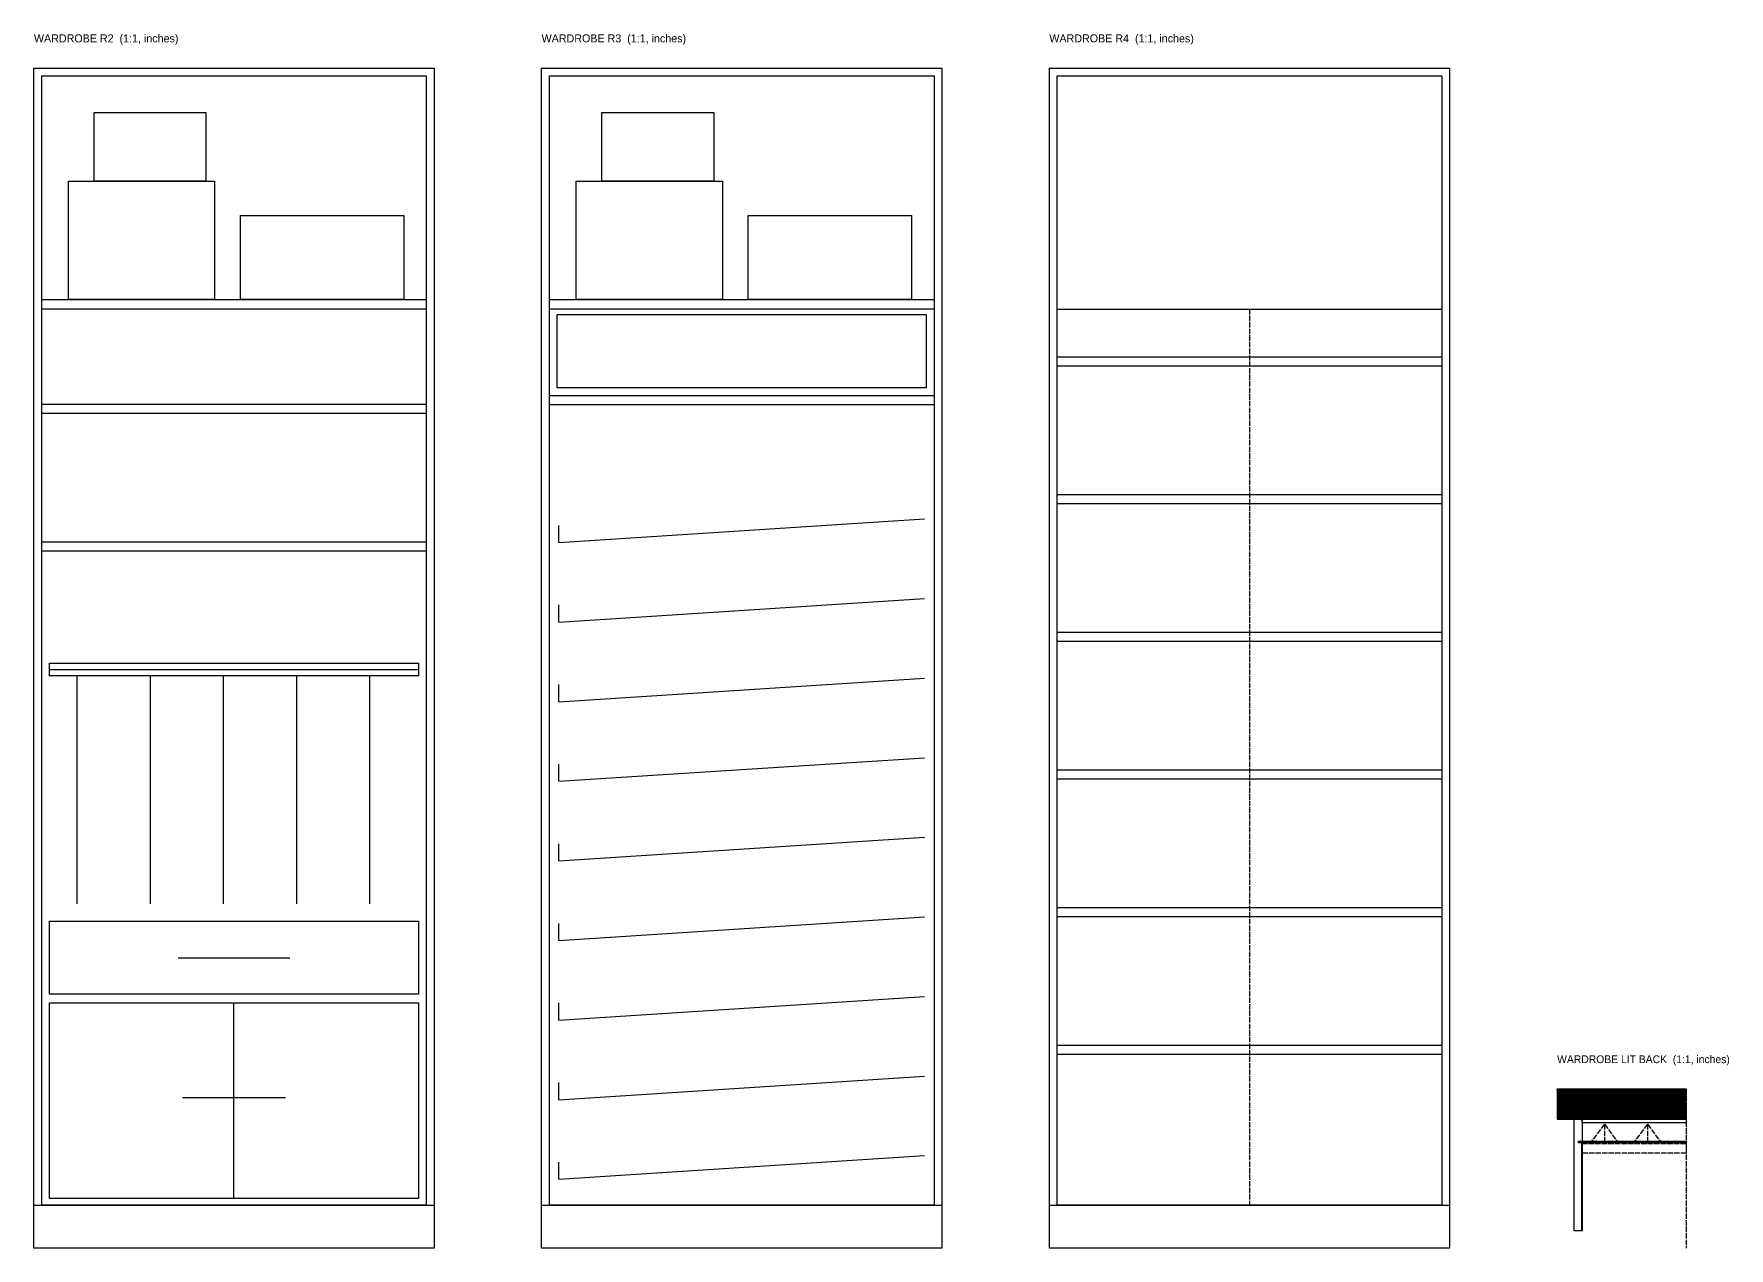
# Model space of a CAD drawing. Header units: inches. Extents: x 0 to 341, y -9 to 111.
# Drawn here: x 185.8 to 340.9, y 0 to 111.1 of the extents above; entities that cross this region are included whole.
import ezdxf

# ---------------------------------------------------------------- set-up
doc = ezdxf.new("R2010")
doc.units = ezdxf.units.IN
doc.header["$MEASUREMENT"] = 0
doc.linetypes.add('DASHED', pattern=[0.6, 0.5, -0.1])
for name, color, linetype in [('Wardrobe lit back', 7, 'Continuous'), ('Wardrobe lit back hatch', 8, 'Continuous'), ('Wardrobe R2', 7, 'Continuous'), ('Wardrobe R3', 7, 'Continuous'), ('Wardrobe R4', 7, 'Continuous')]:
    doc.layers.add(name, color=color, linetype=linetype)

msp = doc.modelspace()

# ---------------------------------------------------------------- hatches: boundary and pattern name
at = {"layer": 'Wardrobe lit back hatch'}
h = msp.add_hatch(dxfattribs=at)
h.set_pattern_fill('ANSI31', scale=0.15748031)
h.paths.add_polyline_path([(325.2, 14.57), (337.01, 14.57), (337.01, 11.81), (325.2, 11.81), (325.2, 14.57)])

# ---------------------------------------------------------------- linework, layer by layer
at = {"layer": 'Wardrobe lit back'}
for p, q in [((325.2, 11.81), (337.01, 11.81)), ((327.44, 9.57), (327.44, 1.57))]:
    msp.add_line(p, q, dxfattribs=at)
at = {"layer": 'Wardrobe lit back', "linetype": 'DASHED'}
for points in [[(337.01, 14.57), (337.01, 0)], [(329.53, 11.34), (328.35, 9.76)], [(329.53, 11.34), (330.71, 9.76)], [(329.53, 11.34), (329.53, 9.76)], [(333.46, 11.34), (332.28, 9.76)], [(333.46, 11.34), (334.65, 9.76)], [(333.46, 11.34), (333.46, 9.76)], [(327.48, 9.57), (337.01, 9.57), (337.01, 8.7), (327.48, 8.7), (327.48, 9.57)]]:
    msp.add_lwpolyline(points, dxfattribs=at)
at = {"layer": 'Wardrobe lit back'}
for points in [[(326.77, 11.81), (327.48, 11.81), (327.48, 1.57), (326.77, 1.57), (326.77, 11.81)], [(327.48, 11.81), (337.01, 11.81), (337.01, 11.46), (327.48, 11.46), (327.48, 11.81)], [(327.17, 9.78), (337.01, 9.78), (337.01, 9.63), (327.17, 9.63), (327.17, 9.78)]]:
    msp.add_lwpolyline(points, dxfattribs=at)
at = {"layer": 'Wardrobe R2'}
for p, q in [((187.24, 52.95), (221.02, 52.95)), ((189.76, 52.36), (189.76, 31.5)), ((196.46, 52.36), (196.46, 31.5)), ((203.15, 52.36), (203.15, 31.5)), ((209.84, 52.36), (209.84, 31.5)), ((216.54, 52.36), (216.54, 31.5)), ((199.02, 26.57), (209.25, 26.57)), ((204.13, 4.53), (204.13, 22.44)), ((199.41, 13.78), (208.86, 13.78))]:
    msp.add_line(p, q, dxfattribs=at)
for points in [[(185.83, 107.99), (222.44, 107.99), (222.44, 0), (185.83, 0), (185.83, 107.99)], [(186.54, 107.28), (221.73, 107.28), (221.73, 3.94), (186.54, 3.94), (186.54, 107.28)], [(191.34, 103.94), (201.57, 103.94), (201.57, 97.64), (191.34, 97.64), (191.34, 103.94)], [(188.98, 97.64), (202.36, 97.64), (202.36, 86.81), (188.98, 86.81), (188.98, 97.64)], [(204.72, 94.49), (219.69, 94.49), (219.69, 86.81), (204.72, 86.81), (204.72, 94.49)], [(186.54, 86.81), (221.73, 86.81), (221.73, 85.94), (186.54, 85.94), (186.54, 86.81)], [(186.54, 77.24), (221.73, 77.24), (221.73, 76.38), (186.54, 76.38), (186.54, 77.24)], [(186.54, 64.65), (221.73, 64.65), (221.73, 63.78), (186.54, 63.78), (186.54, 64.65)], [(187.24, 53.54), (221.02, 53.54), (221.02, 52.36), (187.24, 52.36), (187.24, 53.54)], [(187.24, 29.92), (221.02, 29.92), (221.02, 23.23), (187.24, 23.23), (187.24, 29.92)], [(187.24, 22.44), (221.02, 22.44), (221.02, 4.53), (187.24, 4.53), (187.24, 22.44)], [(185.83, 3.94), (222.44, 3.94), (222.44, 0), (185.83, 0), (185.83, 3.94)]]:
    msp.add_lwpolyline(points, dxfattribs=at)
at = {"layer": 'Wardrobe R3'}
for p, q in [((233.86, 64.57), (267.32, 66.73)), ((233.86, 64.57), (233.86, 66.14)), ((233.86, 57.28), (267.32, 59.45)), ((233.86, 57.28), (233.86, 58.86)), ((233.86, 50), (267.32, 52.17)), ((233.86, 50), (233.86, 51.57)), ((233.86, 42.72), (267.32, 44.88)), ((233.86, 42.72), (233.86, 44.29)), ((233.86, 35.43), (267.32, 37.6)), ((233.86, 35.43), (233.86, 37.01)), ((233.86, 28.15), (267.32, 30.31)), ((233.86, 28.15), (233.86, 29.72)), ((233.86, 20.87), (267.32, 23.03)), ((233.86, 20.87), (233.86, 22.44)), ((233.86, 13.58), (267.32, 15.75)), ((233.86, 13.58), (233.86, 15.16)), ((233.86, 6.3), (267.32, 8.46)), ((233.86, 6.3), (233.86, 7.87))]:
    msp.add_line(p, q, dxfattribs=at)
for points in [[(232.28, 107.99), (268.9, 107.99), (268.9, 0), (232.28, 0), (232.28, 107.99)], [(232.99, 107.28), (268.19, 107.28), (268.19, 3.94), (232.99, 3.94), (232.99, 107.28)], [(237.8, 103.94), (248.03, 103.94), (248.03, 97.64), (237.8, 97.64), (237.8, 103.94)], [(235.43, 97.64), (248.82, 97.64), (248.82, 86.81), (235.43, 86.81), (235.43, 97.64)], [(251.18, 94.49), (266.14, 94.49), (266.14, 86.81), (251.18, 86.81), (251.18, 94.49)], [(232.99, 86.81), (268.19, 86.81), (268.19, 85.94), (232.99, 85.94), (232.99, 86.81)], [(233.7, 85.43), (267.48, 85.43), (267.48, 78.74), (233.7, 78.74), (233.7, 85.43)], [(232.99, 78.03), (268.19, 78.03), (268.19, 77.17), (232.99, 77.17), (232.99, 78.03)], [(232.28, 3.94), (268.9, 3.94), (268.9, 0), (232.28, 0), (232.28, 3.94)]]:
    msp.add_lwpolyline(points, dxfattribs=at)
at = {"layer": 'Wardrobe R4', "linetype": 'DASHED'}
msp.add_line((297.05, 85.94), (297.05, 3.94), dxfattribs=at)
at = {"layer": 'Wardrobe R4'}
for points in [[(278.74, 107.99), (315.35, 107.99), (315.35, 0), (278.74, 0), (278.74, 107.99)], [(279.45, 107.28), (314.65, 107.28), (314.65, 3.94), (279.45, 3.94), (279.45, 107.28)], [(279.45, 85.94), (314.65, 85.94), (314.65, 3.94), (279.45, 3.94), (279.45, 85.94)], [(279.45, 81.57), (314.65, 81.57), (314.65, 80.71), (279.45, 80.71), (279.45, 81.57)], [(279.45, 68.98), (314.65, 68.98), (314.65, 68.11), (279.45, 68.11), (279.45, 68.98)], [(279.45, 56.38), (314.65, 56.38), (314.65, 55.51), (279.45, 55.51), (279.45, 56.38)], [(279.45, 43.78), (314.65, 43.78), (314.65, 42.91), (279.45, 42.91), (279.45, 43.78)], [(279.45, 31.18), (314.65, 31.18), (314.65, 30.31), (279.45, 30.31), (279.45, 31.18)], [(279.45, 18.58), (314.65, 18.58), (314.65, 17.72), (279.45, 17.72), (279.45, 18.58)], [(278.74, 3.94), (315.35, 3.94), (315.35, 0), (278.74, 0), (278.74, 3.94)]]:
    msp.add_lwpolyline(points, dxfattribs=at)

# ---------------------------------------------------------------- texts
at = {"layer": 'LABELS'}
for s, height, p in [('WARDROBE R2  (1:1, inches)', 0.7323, (185.83, 110.35)), ('WARDROBE R3  (1:1, inches)', 0.7323, (232.28, 110.35)), ('WARDROBE R4  (1:1, inches)', 0.7323, (278.74, 110.35)), ('WARDROBE LIT BACK  (1:1, inches)', 0.7087, (325.2, 16.93))]:
    msp.add_text(s, height=height, dxfattribs=at).set_placement(p)

doc.saveas('drawing.dxf')
